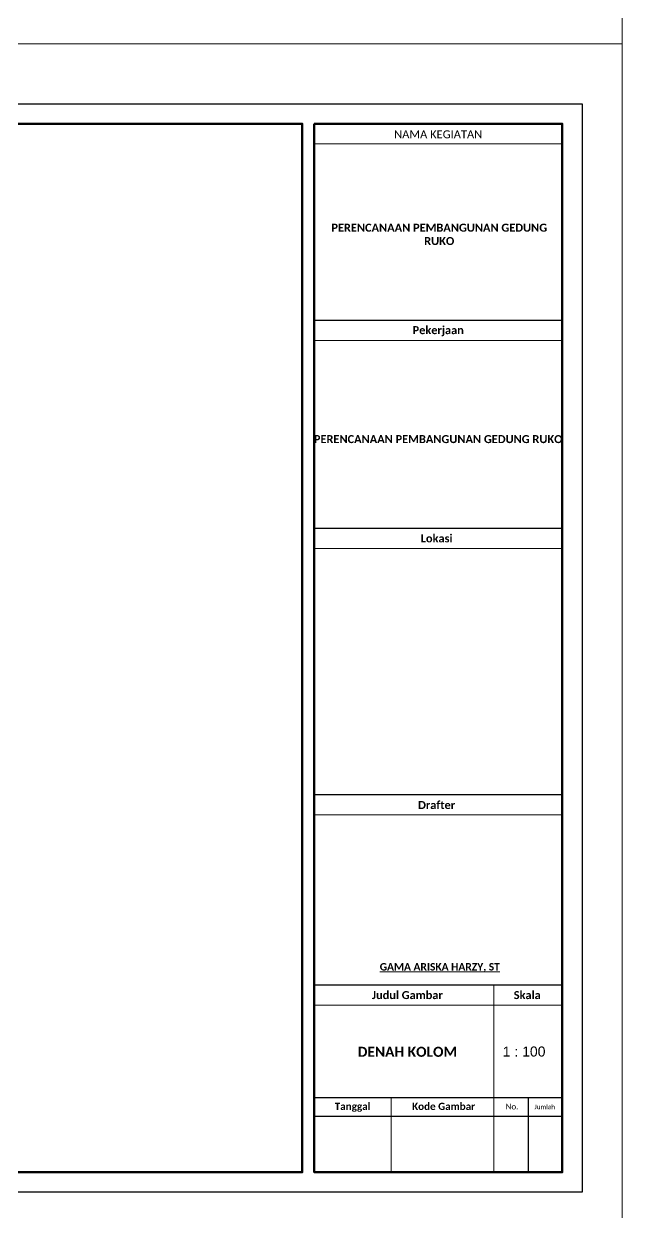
# Model space of a CAD drawing. Header units: centimetres. Extents: x 134057 to 145613, y 5028 to 39996.
# Drawn here: x 137492 to 139417, y 17122 to 20943 of the extents above; entities that cross this region are included whole.
import ezdxf

# ---------------------------------------------------------------- set-up
doc = ezdxf.new("R2010")
doc.units = ezdxf.units.CM
for name, color, linetype, lineweight in [('a. line t', 7, 'Continuous', 50), ('Kertas', 252, 'Continuous', 20), ('Legenda', 252, 'Continuous', 20)]:
    doc.layers.add(name, color=color, linetype=linetype, lineweight=lineweight)
doc.styles.get("Standard").update_dxf_attribs({"font": 'arial.ttf'})

msp = doc.modelspace()

# ---------------------------------------------------------------- linework, layer by layer
at = {"layer": 'Kertas'}
for points in [[(134078.342, 24699.039), (139416.657, 24699.039), (139416.657, 20878.606), (134078.342, 20878.606)], [(134078.342, 20878.606), (139416.657, 20878.606), (139416.657, 17058.174), (134078.342, 17058.174)]]:
    msp.add_lwpolyline(points, close=True, dxfattribs=at)
at = {"layer": 'Legenda', "color": 1, "lineweight": 20}
for p, q in [((139223.706, 20557.021), (138426.174, 20557.021)), ((139223.706, 19924.731), (138426.174, 19924.731)), ((139224.403, 19255.62), (138426.872, 19255.62)), ((139224.403, 18399.469), (138426.872, 18399.469)), ((139004.08, 17852.517), (139004.08, 17251.125)), ((138426.174, 17788.2), (139223.706, 17788.2)), ((138673.465, 17490.511), (138673.465, 17251.125))]:
    msp.add_line(p, q, dxfattribs=at)
at = {"layer": 'Legenda', "color": 1, "lineweight": 30}
for p, q in [((139223.706, 19989.048), (138426.174, 19989.048)), ((139224.403, 19319.937), (138426.872, 19319.937)), ((139224.403, 18463.786), (138426.872, 18463.786)), ((139223.706, 17852.517), (138426.174, 17852.517)), ((139223.706, 17490.511), (138426.174, 17490.511)), ((139113.893, 17490.511), (139113.893, 17251.125)), ((139223.706, 17429.733), (138426.174, 17429.733))]:
    msp.add_line(p, q, dxfattribs=at)
at = {"layer": 'Legenda', "color": 5, "lineweight": 30}
msp.add_lwpolyline([(134271.293, 20685.655), (139288.023, 20685.655), (139288.023, 17186.808), (134271.293, 17186.808)], close=True, dxfattribs=at)
at = {"layer": 'Legenda', "color": 1, "lineweight": 50}
for points in [[(134335.61, 20621.338), (138387.584, 20621.338), (138387.584, 17251.125), (134335.61, 17251.125)], [(138426.174, 20621.338), (139223.706, 20621.338), (139223.706, 17251.125), (138426.174, 17251.125)]]:
    msp.add_lwpolyline(points, close=True, dxfattribs=at)

# ---------------------------------------------------------------- texts
at = {"layer": 'a. line t', "color": 2}
msp.add_text('1 : 100', height=32.1585, dxfattribs=at).set_placement((139032.443, 17623.018))
at = {"layer": 'a. line t', "color": 2, "lineweight": 20, "attachment_point": 5}
for s, insert, char_height, width in [('{\\fCandara|b0|i0|c0|p34;NAMA KEGIATAN}', (138824.94, 20587.388), 25.72682, 797.53136), ('{\\fCandara|b1|i0|c0|p34;PERENCANAAN PEMBANGUNAN GEDUNG RUKO}', (138828.209, 20265.823), 25.72682, 697.36613), ('{\\fCandara|b1|i0|c0|p34;Pekerjaan}', (138824.94, 19954.712), 25.72682, 797.53136), ('{\\fCandara|b1|i0|c0|p34;PERENCANAAN PEMBANGUNAN GEDUNG RUKO }', (138824.94, 19607.616), 25.72682, 797.53136), ('{\\fCandara|b1|i0|c0|p34;Lokasi}', (138819.823, 19288.485), 25.72682, 797.53136), ('{\\fCandara|b1|i0|c0|p34;Drafter}', (138819.823, 18431.384), 25.72682, 797.53136), ('{\\fCandara|b1|i0|c0|p34;\\LGAMA ARISKA HARZY, ST}', (138830.058, 17908.987), 23.8863, 895.99202), ('{\\fCandara|b1|i0|c0|p34;Judul Gambar}', (138725.917, 17820.359), 25.72682, 527.39977), ('{\\fCandara|b1|i0|c0|p34;Skala}', (139111.166, 17820.359), 25.72682, 270.13159)]:
    msp.add_mtext(s, dxfattribs=dict(at, insert=insert, char_height=char_height, width=width))
at = {"layer": 'a. line t', "color": 2, "lineweight": 15, "insert": (138725.676, 17638.046), "char_height": 32.15852, "width": 722.38249, "attachment_point": 5}
msp.add_mtext('{\\fCandara|b1|i0|c0|p34;DENAH KOLOM}', dxfattribs=at)
at = {"layer": 'a. line t', "color": 2, "attachment_point": 1}
for s, insert, char_height, width in [('{\\fCandara|b1|i0|c0|p34;Tanggal}', (138492.289, 17474.437), 23.15414, 405.10216), ('{\\fCandara|b1|i0|c0|p34;Kode Gambar}', (138740.799, 17474.437), 23.15414, 405.10216), ('{\\fCandara|b0|i0|c0|p34;No.}', (139041.796, 17471.435), 18.52331, 39.33731), ('{\\fCandara|b0|i0|c0|p34;Jumlah}', (139134.118, 17468.581), 14.81865, 70.40205)]:
    msp.add_mtext(s, dxfattribs=dict(at, insert=insert, char_height=char_height, width=width))

doc.saveas('drawing.dxf')
